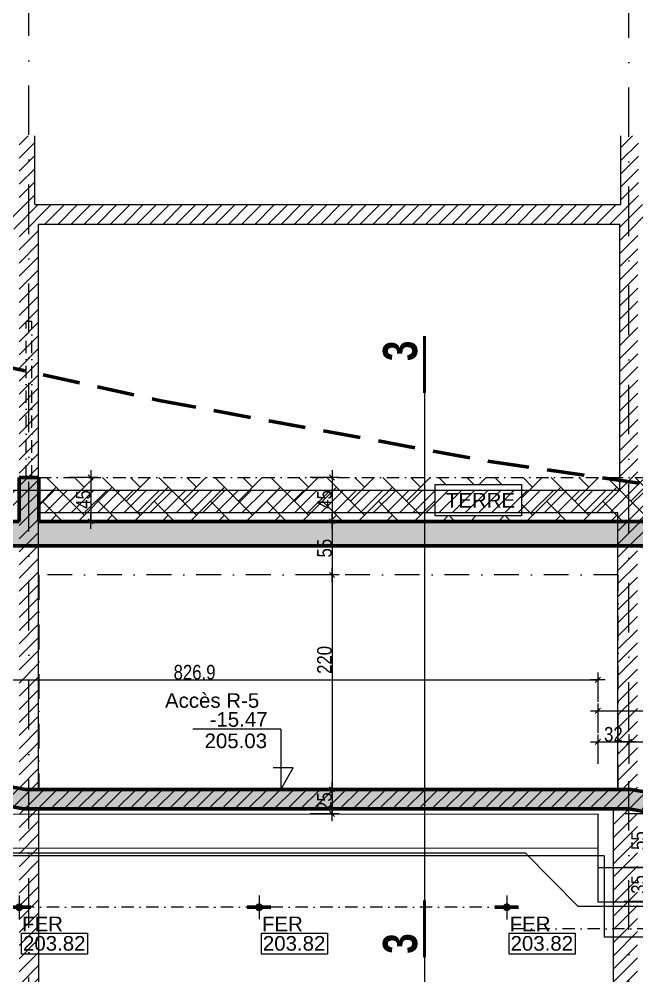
# Model space of a CAD drawing. Header units: millimetres. Extents: x -26249 to 60250, y -21218 to 23336.
# Drawn here: x 17420 to 18053, y 1381 to 2363 of the extents above; entities that cross this region are included whole.
import ezdxf
from ezdxf.enums import TextEntityAlignment as Align

# ---------------------------------------------------------------- set-up
doc = ezdxf.new("R2010")
doc.units = ezdxf.units.MM
doc.linetypes.add('CACHEX2', pattern=[19.05, 12.7, -6.35])
doc.linetypes.add('TIRETPTX2', pattern=[50.8, 25.4, -12.7, 0, -12.7])
for name, color, linetype in [('01-coupe soussol', 253, 'Continuous'), ('01_cote_gen', 4, 'Continuous'), ('01_linteaux', 2, 'Continuous'), ('01_poch_BN', 9, 'Continuous'), ('01_poch_murs', 253, 'Continuous'), ('01_texte', 230, 'Continuous'), ('AA_COTES', 2, 'Continuous')]:
    doc.layers.add(name, color=color, linetype=linetype)
doc.layers.add('01_murs_coup', color=5, linetype='Continuous', lineweight=60)
doc.styles.add('impact', font='impact.ttf')
doc.styles.add('MATTE_TXT', font='arial.ttf')
doc.styles.add('STYLE2', font='ARIALN.TTF')
doc.dimstyles.new('JB50', dxfattribs={"dimscale": 0.1, "dimtxt": 150, "dimasz": 15, "dimexe": 0.1, "dimexo": 0.1, "dimgap": 0.09, "dimtad": 1, "dimdec": 1, "dimdsep": 46, "dimtxsty": 'STYLE2', "dimblk1": 'BOND_G', "dimblk2": 'BOND_D', "dimsah": 1, "dimcen": 1.5, "dimdle": 0.01, "dimse1": 1, "dimse2": 1, "dimclrd": 4, "dimclre": 2, "dimclrt": 6, "dimazin": 2, "dimtfac": 2.333333, "dimtdec": 1, "dimtix": 1, "dimtmove": 2, "dimatfit": 3, "dimldrblk": 'BOND_G', "dimfxl": 1, "dimtolj": 1, "dimtzin": 0, "dimarcsym": 0})

# ---------------------------------------------------------------- blocks, each defined once
blk = doc.blocks.new('BOND_G')
at = {"layer": 'AA_COTES', "color": 0}
for p, q in [((0, -5), (0, 15)), ((5, 0), (-5, 0)), ((1.77, 1.77), (-1.77, -1.77))]:
    blk.add_line(p, q, dxfattribs=at)
blk = doc.blocks.new('BOND_D')
at = {"layer": 'AA_COTES', "color": 0}
for p, q in [((5, 0), (-5, 0)), ((-1.77, -1.77), (1.77, 1.77)), ((0, 5), (0, -15))]:
    blk.add_line(p, q, dxfattribs=at)
blk = doc.blocks.new('*D563')
at = {"layer": '01_cote_gen', "color": 4, "lineweight": -2, "transparency": 16777216}
blk.add_line((17431.15, 2527.68), (18043.45, 2527.68), dxfattribs=at)
at = {"layer": 'Defpoints', "color": 0, "transparency": 16777216}
for p in [(17429.65, 2527.68), (18044.95, 2527.68), (18044.95, 2130.32)]:
    blk.add_point(p, dxfattribs=at)
at = {"layer": '01_cote_gen', "color": 4, "lineweight": -2, "transparency": 16777216, "xscale": 1.5, "yscale": 1.5, "zscale": 1.5, "rotation": 180}
blk.add_blockref('BOND_G', (17429.65, 2527.68), dxfattribs=at)
at = {"layer": '01_cote_gen', "color": 4, "lineweight": -2, "transparency": 16777216, "xscale": 1.5, "yscale": 1.5, "zscale": 1.5}
blk.add_blockref('BOND_D', (18044.95, 2527.68), dxfattribs=at)
at = {"layer": '01_cote_gen', "color": 6, "transparency": 16777216, "insert": (17737.3, 2535.34), "char_height": 15, "attachment_point": 5, "style": 'STYLE2'}
blk.add_mtext('\\A1;615.3', dxfattribs=at)
blk = doc.blocks.new('*D1002')
at = {"layer": '01_cote_gen', "color": 4, "lineweight": -2, "transparency": 16777216}
blk.add_line((17187.55, 1684.63), (18011.45, 1684.63), dxfattribs=at)
at = {"layer": 'Defpoints', "color": 0, "transparency": 16777216}
for p in [(18012.95, 1684.63), (17186.05, 1506.47), (18012.95, 1471.84)]:
    blk.add_point(p, dxfattribs=at)
at = {"layer": '01_cote_gen', "color": 4, "lineweight": -2, "transparency": 16777216, "xscale": 1.5, "yscale": 1.5, "zscale": 1.5, "rotation": 180}
blk.add_blockref('BOND_G', (17186.05, 1684.63), dxfattribs=at)
at = {"layer": '01_cote_gen', "color": 4, "lineweight": -2, "transparency": 16777216, "xscale": 1.5, "yscale": 1.5, "zscale": 1.5}
blk.add_blockref('BOND_D', (18012.95, 1684.63), dxfattribs=at)
at = {"layer": '01_cote_gen', "color": 6, "transparency": 16777216, "insert": (17599.5, 1692.29), "char_height": 15, "attachment_point": 5, "style": 'STYLE2'}
blk.add_mtext('\\A1;826.9', dxfattribs=at)
blk = doc.blocks.new('*D1003')
at = {"layer": '01_cote_gen', "color": 4, "lineweight": -2, "transparency": 16777216}
blk.add_line((18014.45, 1652.81), (18311.45, 1652.81), dxfattribs=at)
at = {"layer": 'Defpoints', "color": 0, "transparency": 16777216}
for p in [(18012.95, 1662.13), (18312.95, 1652.81), (18312.95, 1492)]:
    blk.add_point(p, dxfattribs=at)
at = {"layer": '01_cote_gen', "color": 4, "lineweight": -2, "transparency": 16777216, "xscale": 1.5, "yscale": 1.5, "zscale": 1.5, "rotation": 180}
blk.add_blockref('BOND_G', (18012.95, 1652.81), dxfattribs=at)
at = {"layer": '01_cote_gen', "color": 4, "lineweight": -2, "transparency": 16777216, "xscale": 1.5, "yscale": 1.5, "zscale": 1.5}
blk.add_blockref('BOND_D', (18312.95, 1652.81), dxfattribs=at)
at = {"layer": '01_cote_gen', "color": 6, "transparency": 16777216, "insert": (18162.95, 1660.48), "char_height": 15, "attachment_point": 5, "style": 'STYLE2'}
blk.add_mtext('\\A1;300', dxfattribs=at)
blk = doc.blocks.new('*D1017')
at = {"layer": '01_cote_gen', "color": 4, "lineweight": -2, "transparency": 16777216}
blk.add_line((18014.45, 1620.9), (18043.45, 1620.9), dxfattribs=at)
at = {"layer": 'Defpoints', "color": 0, "transparency": 16777216}
for p in [(18012.95, 1630.31), (18044.95, 1620.9), (18044.95, 1617.33)]:
    blk.add_point(p, dxfattribs=at)
at = {"layer": '01_cote_gen', "color": 4, "lineweight": -2, "transparency": 16777216, "xscale": 1.5, "yscale": 1.5, "zscale": 1.5, "rotation": 180}
blk.add_blockref('BOND_G', (18012.95, 1620.9), dxfattribs=at)
at = {"layer": '01_cote_gen', "color": 4, "lineweight": -2, "transparency": 16777216, "xscale": 1.5, "yscale": 1.5, "zscale": 1.5}
blk.add_blockref('BOND_D', (18044.95, 1620.9), dxfattribs=at)
at = {"layer": '01_cote_gen', "color": 6, "transparency": 16777216, "insert": (18028.95, 1628.57), "char_height": 15, "attachment_point": 5, "style": 'STYLE2'}
blk.add_mtext('\\A1;32', dxfattribs=at)
blk = doc.blocks.new('*D1018')
at = {"layer": '01_cote_gen', "color": 4, "lineweight": -2, "transparency": 16777216}
blk.add_line((18046.45, 1620.9), (18191.45, 1620.9), dxfattribs=at)
at = {"layer": 'Defpoints', "color": 0, "transparency": 16777216}
for p in [(18192.95, 1620.9), (18044.95, 1618.19), (18192.95, 1608.73)]:
    blk.add_point(p, dxfattribs=at)
at = {"layer": '01_cote_gen', "color": 4, "lineweight": -2, "transparency": 16777216, "xscale": 1.5, "yscale": 1.5, "zscale": 1.5, "rotation": 180}
blk.add_blockref('BOND_G', (18044.95, 1620.9), dxfattribs=at)
at = {"layer": '01_cote_gen', "color": 4, "lineweight": -2, "transparency": 16777216, "xscale": 1.5, "yscale": 1.5, "zscale": 1.5}
blk.add_blockref('BOND_D', (18192.95, 1620.9), dxfattribs=at)
at = {"layer": '01_cote_gen', "color": 6, "transparency": 16777216, "insert": (18118.95, 1628.57), "char_height": 15, "attachment_point": 5, "style": 'STYLE2'}
blk.add_mtext('\\A1;148', dxfattribs=at)
blk = doc.blocks.new('*D1045')
at = {"layer": '01_cote_gen', "color": 4, "lineweight": -2, "transparency": 16777216}
blk.add_line((18062.49, 1545.6), (18062.49, 1493.6), dxfattribs=at)
at = {"layer": 'Defpoints', "color": 0, "transparency": 16777216}
for p in [(18012.95, 1547.1), (18012.97, 1492.1), (18062.49, 1492.1)]:
    blk.add_point(p, dxfattribs=at)
at = {"layer": '01_cote_gen', "color": 4, "lineweight": -2, "transparency": 16777216, "xscale": 1.5, "yscale": 1.5, "zscale": 1.5}
for name, p, rotation in [('BOND_G', (18062.49, 1547.1), 90), ('BOND_D', (18062.49, 1492.1), 270)]:
    blk.add_blockref(name, p, dxfattribs=dict(at, rotation=rotation))
at = {"layer": '01_cote_gen', "color": 6, "transparency": 16777216, "insert": (18054.85, 1519.6), "char_height": 15, "attachment_point": 5, "rotation": 90, "style": 'STYLE2'}
blk.add_mtext('\\A1;55', dxfattribs=at)
blk = doc.blocks.new('*D1046')
at = {"layer": '01_cote_gen', "color": 4, "lineweight": -2, "transparency": 16777216}
blk.add_line((18062.49, 1490.6), (18062.49, 1458.6), dxfattribs=at)
at = {"layer": 'Defpoints', "color": 0, "transparency": 16777216}
for p in [(18048.67, 1492.1), (18052.92, 1457.1), (18062.49, 1457.1)]:
    blk.add_point(p, dxfattribs=at)
at = {"layer": '01_cote_gen', "color": 4, "lineweight": -2, "transparency": 16777216, "xscale": 1.5, "yscale": 1.5, "zscale": 1.5}
for name, p, rotation in [('BOND_G', (18062.49, 1492.1), 90), ('BOND_D', (18062.49, 1457.1), 270)]:
    blk.add_blockref(name, p, dxfattribs=dict(at, rotation=rotation))
at = {"layer": '01_cote_gen', "color": 6, "transparency": 16777216, "insert": (18054.82, 1474.6), "char_height": 15, "attachment_point": 5, "rotation": 90, "style": 'STYLE2'}
blk.add_mtext('\\A1;35', dxfattribs=at)
blk = doc.blocks.new('*D1063')
at = {"layer": '01_cote_gen', "color": 4, "lineweight": -2, "transparency": 16777216}
blk.add_line((17740.42, 1570.67), (17740.42, 1548.52), dxfattribs=at)
at = {"layer": 'Defpoints', "color": 0, "transparency": 16777216}
for p in [(17830.83, 1572.17), (17740.42, 1547.02), (17830.84, 1547.02)]:
    blk.add_point(p, dxfattribs=at)
at = {"layer": '01_cote_gen', "color": 4, "lineweight": -2, "transparency": 16777216, "xscale": 1.5, "yscale": 1.5, "zscale": 1.5}
for name, p, rotation in [('BOND_G', (17740.42, 1572.17), 90), ('BOND_D', (17740.42, 1547.02), 270)]:
    blk.add_blockref(name, p, dxfattribs=dict(at, rotation=rotation))
at = {"layer": '01_cote_gen', "color": 6, "transparency": 16777216, "insert": (17732.76, 1559.59), "char_height": 15, "attachment_point": 5, "rotation": 90, "style": 'STYLE2'}
blk.add_mtext('\\A1;25', dxfattribs=at)
blk = doc.blocks.new('*D1139')
at = {"layer": '01_cote_gen', "color": 4, "lineweight": -2, "transparency": 16777216}
blk.add_line((17493.02, 1890.67), (17493.02, 1848.67), dxfattribs=at)
at = {"layer": 'Defpoints', "color": 0, "transparency": 16777216}
for p in [(17439.65, 1892.17), (17455.54, 1847.17), (17493.02, 1847.17)]:
    blk.add_point(p, dxfattribs=at)
at = {"layer": '01_cote_gen', "color": 4, "lineweight": -2, "transparency": 16777216, "xscale": 1.5, "yscale": 1.5, "zscale": 1.5}
for name, p, rotation in [('BOND_G', (17493.02, 1892.17), 90), ('BOND_D', (17493.02, 1847.17), 270)]:
    blk.add_blockref(name, p, dxfattribs=dict(at, rotation=rotation))
at = {"layer": '01_cote_gen', "color": 6, "transparency": 16777216, "insert": (17485.39, 1869.67), "char_height": 15, "attachment_point": 5, "rotation": 90, "style": 'STYLE2'}
blk.add_mtext('\\A1;45', dxfattribs=at)
blk = doc.blocks.new('*D1188')
at = {"layer": '01_cote_gen', "color": 4, "lineweight": -2, "transparency": 16777216}
blk.add_line((17740.42, 1790.67), (17740.42, 1573.67), dxfattribs=at)
at = {"layer": 'Defpoints', "color": 0, "transparency": 16777216}
for p in [(17747.23, 1792.17), (17740.42, 1572.17), (17747.23, 1572.17)]:
    blk.add_point(p, dxfattribs=at)
at = {"layer": '01_cote_gen', "color": 4, "lineweight": -2, "transparency": 16777216, "xscale": 1.5, "yscale": 1.5, "zscale": 1.5}
for name, p, rotation in [('BOND_G', (17740.42, 1792.17), 90), ('BOND_D', (17740.42, 1572.17), 270)]:
    blk.add_blockref(name, p, dxfattribs=dict(at, rotation=rotation))
at = {"layer": '01_cote_gen', "color": 6, "transparency": 16777216, "insert": (17732.76, 1704.97), "char_height": 15, "attachment_point": 5, "rotation": 90, "style": 'STYLE2'}
blk.add_mtext('\\A1;220', dxfattribs=at)
blk = doc.blocks.new('*D1189')
at = {"layer": '01_cote_gen', "color": 4, "lineweight": -2, "transparency": 16777216}
blk.add_line((17740.42, 1845.67), (17740.42, 1793.67), dxfattribs=at)
at = {"layer": 'Defpoints', "color": 0, "transparency": 16777216}
for p in [(17748.31, 1847.17), (17740.42, 1792.17), (17748.31, 1792.17)]:
    blk.add_point(p, dxfattribs=at)
at = {"layer": '01_cote_gen', "color": 4, "lineweight": -2, "transparency": 16777216, "xscale": 1.5, "yscale": 1.5, "zscale": 1.5}
for name, p, rotation in [('BOND_G', (17740.42, 1847.17), 90), ('BOND_D', (17740.42, 1792.17), 270)]:
    blk.add_blockref(name, p, dxfattribs=dict(at, rotation=rotation))
at = {"layer": '01_cote_gen', "color": 6, "transparency": 16777216, "insert": (17732.79, 1819.67), "char_height": 15, "attachment_point": 5, "rotation": 90, "style": 'STYLE2'}
blk.add_mtext('\\A1;55', dxfattribs=at)
blk = doc.blocks.new('*D1270')
at = {"layer": '01_cote_gen', "color": 4, "lineweight": -2, "transparency": 16777216}
blk.add_line((17740.42, 1890.67), (17740.42, 1848.67), dxfattribs=at)
at = {"layer": 'Defpoints', "color": 0, "transparency": 16777216}
for p in [(17719.54, 1892.17), (17732.92, 1847.17), (17740.42, 1847.17)]:
    blk.add_point(p, dxfattribs=at)
at = {"layer": '01_cote_gen', "color": 4, "lineweight": -2, "transparency": 16777216, "xscale": 1.5, "yscale": 1.5, "zscale": 1.5}
for name, p, rotation in [('BOND_G', (17740.42, 1892.17), 90), ('BOND_D', (17740.42, 1847.17), 270)]:
    blk.add_blockref(name, p, dxfattribs=dict(at, rotation=rotation))
at = {"layer": '01_cote_gen', "color": 6, "transparency": 16777216, "insert": (17732.79, 1869.67), "char_height": 15, "attachment_point": 5, "rotation": 90, "style": 'STYLE2'}
blk.add_mtext('\\A1;45', dxfattribs=at)

msp = doc.modelspace()

# ---------------------------------------------------------------- hatches: boundary and pattern name
at = {"layer": '01-coupe soussol'}
h = msp.add_hatch(dxfattribs=at)
h.set_pattern_fill('ANSI31', color=256, scale=3)
h.set_pattern_definition([(45, (-13484.1425, 5706.199), (-6.735192, 6.735192), [])])
h.paths.add_polyline_path([(14178.055, 1572.168), (13828.381, 1572.168), (13828.381, 1559.168), (14178.055, 1559.168)])
h.paths.add_polyline_path([(14604.055, 1572.168), (14196.055, 1572.168), (14196.055, 1559.168), (14604.055, 1559.168)])
h.paths.add_polyline_path([(14221.184, 1539.168), (14151.184, 1539.168), (14151.184, 1504.168), (14221.184, 1504.168)])
h.paths.add_polyline_path([(14579.184, 1539.168), (14221.184, 1539.168), (14221.184, 1504.168), (14579.184, 1504.168)])
h.paths.add_polyline_path([(15166.978, 1539.168), (14649.184, 1539.168), (14649.184, 1504.168), (15166.978, 1504.168)])
h.paths.add_polyline_path([(15180.978, 1572.168), (14624.055, 1572.168), (14624.055, 1559.168), (15180.978, 1559.168)])
h.paths.add_polyline_path([(15779.845, 1572.168), (15222.978, 1572.168), (15222.978, 1559.168), (15779.845, 1559.168)], flags=17)
h.paths.add_polyline_path([(15754.974, 1539.168), (15236.978, 1539.168), (15236.978, 1504.168), (15754.974, 1504.168)], flags=17)
h.paths.add_polyline_path([(15824.974, 1539.168), (15754.974, 1539.168), (15754.974, 1504.168), (15824.974, 1504.168)], flags=17)
h.paths.add_polyline_path([(16059.574, 1539.168), (15824.974, 1539.168), (15824.974, 1504.168), (16059.574, 1504.168)], flags=17)
h.paths.add_polyline_path([(16059.574, 1572.168), (15799.845, 1572.168), (15799.845, 1559.168), (16059.574, 1559.168)], flags=17)
h.paths.add_polyline_path([(18803.574, 2172.168), (18803.574, 2242.819), (18787.574, 2242.819), (18787.574, 2172.168), (18054.574, 2172.168), (18054.574, 2242.819), (18036.574, 2242.819), (18036.574, 2172.168), (17435.574, 2172.168), (17435.574, 2242.819), (17419.574, 2242.819), (17419.574, 2167.168), (17111.574, 2167.168), (17111.574, 2197.168), (17091.574, 2197.168), (17091.574, 2167.168), (16623.574, 2167.168), (16623.574, 2242.819), (16605.574, 2242.819), (16605.574, 2179.168), (15799.978, 2179.168), (15799.978, 2242.819), (15779.978, 2242.819), (15779.978, 2179.168), (15218.978, 2179.168), (15218.978, 2242.819), (15202.978, 2242.819), (15202.978, 2179.168), (15202.978, 1879.168), (15202.978, 1539.168), (15222.978, 1539.168), (15222.978, 1856.168), (15779.845, 1856.168), (15779.845, 1539.168), (15799.845, 1539.168), (15799.845, 1856.168), (16059.574, 1856.168), (16059.574, 1239.168), (16079.574, 1239.168), (16079.574, 1552.168), (16605.574, 1552.168), (16605.574, 1272.168), (16625.574, 1272.168), (16625.574, 1552.168), (17139.574, 1552.168), (17139.574, 1272.168), (17159.574, 1272.168), (17159.574, 1552.168), (17419.575, 1552.168), (17419.575, 1272.168), (17439.575, 1272.168), (17439.575, 1552.168), (18028.584, 1552.168), (18028.584, 1239.168), (18053.584, 1239.168), (18053.584, 1552.168), (18783.574, 1552.168), (18783.574, 1239.168), (18803.574, 1239.168), (18803.574, 1552.168), (18803.574, 1572.168)])
h.paths.add_polyline_path([(15799.574, 1879.168), (15799.574, 2156.168), (16059.574, 2156.168), (16059.574, 1879.168)], flags=16)
h.paths.add_polyline_path([(15779.574, 1879.168), (15222.978, 1879.168), (15222.978, 2156.168), (15779.574, 2156.168)], flags=16)
h.paths.add_polyline_path([(16079.574, 1856.168), (16605.574, 1856.168), (16605.574, 1572.168), (16079.574, 1572.168)], flags=16)
h.paths.add_polyline_path([(16079.574, 1879.168), (16079.574, 2156.168), (16605.574, 2156.168), (16605.574, 1879.168)], flags=16)
h.paths.add_polyline_path([(16625.574, 1856.168), (17139.574, 1856.168), (17139.574, 1572.168), (16625.574, 1572.168)], flags=16)
h.paths.add_polyline_path([(16625.574, 1879.168), (16625.574, 2147.168), (17139.574, 2147.168), (17139.574, 1879.168)], flags=16)
h.paths.add_polyline_path([(17159.574, 1856.168), (17419.575, 1856.168), (17419.575, 1572.168), (17159.574, 1572.168)], flags=16)
h.paths.add_polyline_path([(17159.574, 1879.168), (17159.574, 2147.168), (17419.574, 2147.168), (17419.574, 1879.168), (17439.574, 1879.168), (17439.574, 2152.168), (18035.574, 2152.168), (18035.574, 1879.168)], flags=16)
h.paths.add_polyline_path([(17439.575, 1856.168), (18033.584, 1856.168), (18033.584, 1572.168), (17439.575, 1572.168)], flags=16)
h.paths.add_polyline_path([(18053.584, 1820.168), (18095.886, 1820.168), (18095.886, 1840.168), (18613.574, 1840.168), (18613.574, 1572.168), (18053.584, 1572.168)], flags=16)
h.paths.add_polyline_path([(18053.886, 1890.168), (18053.886, 2152.168), (18182.574, 2152.168), (18182.574, 1890.168)], flags=16)
h.paths.add_polyline_path([(18202.574, 1890.168), (18202.574, 2152.168), (18427.575, 2152.168), (18427.575, 1890.168)], flags=16)
h.paths.add_polyline_path([(18447.575, 1890.168), (18447.575, 2152.168), (18787.574, 2152.168), (18787.574, 1890.168)], flags=16)
h.paths.add_polyline_path([(18633.574, 1840.168), (18783.574, 1840.168), (18783.574, 1572.168), (18633.574, 1572.168)], flags=16)
at = {"layer": '01_poch_murs'}
h = msp.add_hatch(color=256, dxfattribs=at)
h.dxf.hatch_style = 1
h.paths.add_polyline_path([(16325.086, 2244.527), (16305.086, 2248.943), (16305.086, 2232.167), (15792.367, 2232.167), (15792.367, 2332.167), (15772.367, 2332.167), (15772.367, 2232.167), (15218.94, 2232.167), (15218.94, 2347.167), (15202.94, 2349.167), (15202.94, 2202.167), (16305.086, 2202.167), (16305.086, 2074.167), (16603.651, 2074.167), (16603.651, 1936.168), (17236.178, 1936.168), (17236.178, 1822.168), (18502.219, 1822.168), (18328.49, 1847.168), (17439.651, 1847.168), (17439.651, 1892.168), (17419.651, 1892.168), (17419.651, 1847.168), (17256.178, 1847.168), (17256.178, 2025.168), (17236.178, 2025.168), (17236.178, 1961.168), (16623.651, 1961.168), (16623.651, 2159.167), (16603.651, 2159.167), (16603.651, 2099.167), (16325.086, 2099.167)])
h.paths.add_polyline_path([(16325.086, 2332.167), (16305.086, 2332.167), (16305.086, 2248.943), (16325.086, 2244.527)], flags=17)
h.paths.add_polyline_path([(18803.65, 1892.168), (18787.651, 1892.168), (18787.651, 1847.168), (18328.49, 1847.168), (18502.219, 1822.168), (18787.651, 1822.168), (18787.651, 1781.094), (18803.65, 1778.791)])
h.paths.add_polyline_path([(18803.65, 1778.791), (18787.651, 1781.094), (18787.651, 1674.206), (18803.65, 1674.206)])
h.paths.add_polyline_path([(18046.95, 1572.168), (17425.991, 1572.168), (15719.991, 1879.168), (15202.94, 1879.168), (15202.94, 1859.168), (15718.206, 1859.168), (17424.206, 1552.168), (18045.165, 1552.168), (18803.65, 1415.644), (18803.65, 1435.965)])
h = msp.add_hatch(dxfattribs=at)
h.set_pattern_fill('AR-HBONE', color=256, scale=0.2)
h.paths.add_polyline_path([(18787.651, 1892.168), (18192.651, 1892.168), (18192.651, 1866.716), (18328.49, 1847.168), (18787.651, 1847.168)])
h.paths.add_polyline_path([(18192.651, 1866.716), (18044.951, 1887.97), (18044.951, 1847.168), (18192.651, 1847.168)])
h.paths.add_polyline_path([(18192.651, 1892.168), (18044.951, 1892.168), (18044.951, 1887.97), (18192.651, 1866.716)])
h.paths.add_polyline_path([(18044.951, 1887.97), (18015.779, 1892.168), (17439.651, 1892.168), (17439.651, 1847.168), (18044.951, 1847.168)])
h.paths.add_polyline_path([(17934.703, 1852.696), (17846.113, 1852.696), (17846.113, 1884.989), (17934.703, 1884.989)], flags=16)
h.paths.add_polyline_path([(18654.595, 1845.085), (18721.543, 1845.085), (18721.543, 1867.677), (18654.595, 1867.677)], flags=9)
h.paths.add_polyline_path([(17500.919, 1856.623), (17500.919, 1883.236), (17469.691, 1883.236), (17469.691, 1856.623)], flags=24)
h.paths.add_polyline_path([(17853.408, 1857.638), (17931.928, 1857.638), (17931.928, 1880.138), (17853.408, 1880.138)], flags=8)

# ---------------------------------------------------------------- linework, layer by layer
at = {"color": 5, "elevation": 517158665.099, "flags": 128}
for points in [[(18019.477, 1503.968), (17233.702, 1503.968)], [(18019.477, 1503.968), (18019.477, 1420.568)], [(18540.854, 1420.568), (18019.477, 1420.568)]]:
    msp.add_lwpolyline(points, dxfattribs=at)
at = {"layer": '01-coupe soussol', "lineweight": 5}
for p, q in [((17435.574, 2172.168), (17435.574, 2242.819)), ((18036.574, 2172.168), (18036.574, 2242.819)), ((17435.574, 2172.168), (18036.574, 2172.168)), ((17439.574, 1879.168), (17439.574, 2152.168)), ((17439.574, 2152.168), (18035.574, 2152.168)), ((18035.574, 1879.168), (18035.574, 2152.168)), ((17159.574, 1879.168), (18035.886, 1879.168)), ((17439.575, 1856.168), (18033.584, 1856.168)), ((17439.575, 1572.168), (17439.575, 1856.168)), ((18033.584, 1572.168), (18033.584, 1856.168)), ((17439.575, 1572.168), (18033.584, 1572.168)), ((17439.575, 1552.168), (18028.584, 1552.168)), ((17439.575, 1552.168), (17439.575, 1239.168)), ((18028.584, 1552.168), (18028.584, 1239.168))]:
    msp.add_line(p, q, dxfattribs=at)
at = {"layer": '01_cote_gen'}
msp.add_line((17835.299, 1978.757), (17835.299, 1347.09), dxfattribs=at)
at = {"layer": '01_cote_gen', "color": 2, "const_width": 4}
for points in [[(17417.651, 1451.168, 1), (17421.651, 1451.168, 1)], [(17663.651, 1451.168, 1), (17667.651, 1451.168, 1)], [(17917.651, 1451.168, 1), (17921.651, 1451.168, 1)]]:
    msp.add_lwpolyline(points, format="xyb", close=True, dxfattribs=at)
at = {"layer": '01_linteaux', "linetype": 'TIRETPTX2', "ltscale": 2}
for p, q in [((17429.651, 6.331), (17429.651, 2533.912)), ((18044.951, 4.299), (18044.951, 2533.912))]:
    msp.add_line(p, q, dxfattribs=at)
at = {"layer": '01_linteaux', "linetype": 'TIRETPTX2', "ltscale": 0.5}
for p, q in [((17432.651, 2052.168), (17426.651, 2052.168)), ((17426.651, 1892.168), (17426.651, 2052.168)), ((17432.651, 1892.168), (17432.651, 2052.168)), ((17439.651, 1892.168), (18787.651, 1892.168))]:
    msp.add_line(p, q, dxfattribs=at)
at = {"layer": '01_linteaux', "linetype": 'TIRETPTX2'}
for p, q in [((18033.861, 1792.168), (17439.651, 1792.168)), ((17439.651, 1792.168), (17439.651, 1572.168)), ((18033.861, 1572.168), (18033.861, 1792.168))]:
    msp.add_line(p, q, dxfattribs=at)
at = {"layer": '01_linteaux'}
for p, q in [((17186.055, 1546.731), (18012.95, 1547.101)), ((18012.95, 1547.101), (18012.95, 1491.866)), ((17186.055, 1511.731), (18012.95, 1512.101)), ((17938.883, 1506.848), (17166.055, 1506.731)), ((17938.883, 1506.848), (17992.95, 1451.866)), ((18012.95, 1491.866), (18312.95, 1492)), ((18012.95, 1491.866), (18012.95, 1456.866)), ((18012.95, 1456.866), (18312.95, 1457)), ((18238.961, 1451.903), (17992.95, 1451.866))]:
    msp.add_line(p, q, dxfattribs=at)
at = {"layer": '01_linteaux', "color": 2, "linetype": 'TIRETPTX2', "ltscale": 2}
for points in [[(17419.651, 1463.262), (17419.651, 1439.075)], [(17665.651, 1463.262), (17665.651, 1439.075)], [(17919.651, 1463.262), (17919.651, 1439.075)]]:
    msp.add_lwpolyline(points, dxfattribs=at)
at = {"layer": '01_murs_coup'}
for p, q in [((17419.651, 1892.168), (17419.651, 1847.168)), ((17419.651, 1892.168), (17419.651, 1847.168)), ((17439.651, 1892.168), (17419.651, 1892.168)), ((17439.651, 1892.168), (17439.651, 1847.168)), ((17425.991, 1572.168), (15719.991, 1879.168)), ((17424.206, 1552.168), (15718.206, 1859.168)), ((17419.651, 1847.168), (17256.178, 1847.168)), ((18787.651, 1847.168), (17439.651, 1847.168)), ((18787.651, 1822.168), (17236.178, 1822.168)), ((18046.95, 1572.168), (17425.991, 1572.168)), ((18803.65, 1435.965), (18046.95, 1572.168)), ((18045.165, 1552.168), (17424.206, 1552.168)), ((18803.65, 1415.644), (18045.165, 1552.168))]:
    msp.add_line(p, q, dxfattribs=at)
at = {"layer": '01_murs_coup', "color": 2}
for p, q in [((17407.557, 1451.168), (17431.744, 1451.168)), ((17653.557, 1451.168), (17677.744, 1451.168)), ((17907.557, 1451.168), (17931.744, 1451.168))]:
    msp.add_line(p, q, dxfattribs=at)
at = {"layer": '01_murs_coup', "linetype": 'CACHEX2', "ltscale": 3}
msp.add_lwpolyline([(13488.026, 2849.444), (13898.276, 2756.168), (15673.022, 2388.168), (16272.362, 2256.168), (17563.166, 1971.168), (17904.593, 1908.168), (19739.166, 1644.168), (20425.516, 1537.168), (21080.455, 1438.298)], dxfattribs=at)
at = {"layer": '01_poch_BN', "color": 5, "linetype": 'TIRETPTX2', "ltscale": 0.5}
for p, q in [((17919.651, 1451.168), (17159.651, 1451.168)), ((17919.651, 1451.168), (17919.651, 1429.168)), ((18167.951, 1429.168), (17919.651, 1429.168))]:
    msp.add_line(p, q, dxfattribs=at)
at = {"layer": '01_texte'}
for p, q in [((17687.847, 1633.807), (17597.696, 1633.807)), ((17687.847, 1633.807), (17687.855, 1572.168)), ((17700.672, 1594.225), (17679.926, 1594.225)), ((17687.855, 1572.168), (17700.672, 1594.225))]:
    msp.add_line(p, q, dxfattribs=at)
at = {"layer": '01_texte', "const_width": 3}
for points in [[(17835.299, 2037.257), (17835.299, 1978.757)], [(17835.299, 1458.322), (17835.299, 1399.821)]]:
    msp.add_lwpolyline(points, dxfattribs=at)
at = {"layer": '01_texte'}
for points in [[(17846.113, 1884.989), (17934.703, 1884.989), (17934.703, 1852.696), (17846.113, 1852.696)], [(17422.095, 1424.689), (17489.872, 1424.689), (17489.872, 1403.085), (17422.095, 1403.085)], [(17668.095, 1424.689), (17735.872, 1424.689), (17735.872, 1403.085), (17668.095, 1403.085)], [(17922.095, 1424.689), (17989.872, 1424.689), (17989.872, 1403.085), (17922.095, 1403.085)]]:
    msp.add_lwpolyline(points, close=True, dxfattribs=at)

# ---------------------------------------------------------------- texts
at = {"layer": '01_texte', "style": 'impact'}
for p in [(17838.152, 2022.177), (17838.152, 1413.962)]:
    msp.add_text('3', height=35, rotation=90, dxfattribs=at).set_placement(p, align=Align.BOTTOM_CENTER)
at = {"layer": '01_texte', "style": 'MATTE_TXT'}
for s, p in [('TERRE', (17857.158, 1861.388)), ('Accès R-5', (17569.162, 1655.883)), ('-15.47', (17614.914, 1636.441)), ('205.03', (17609.729, 1614.455)), ('FER', (17422.575, 1426.651)), ('FER', (17668.575, 1426.651)), ('FER', (17922.575, 1426.651)), ('203.82', (17423.534, 1406.662)), ('203.82', (17669.534, 1406.662)), ('203.82', (17923.534, 1406.662))]:
    msp.add_text(s, height=15, dxfattribs=at).set_placement(p)

# ---------------------------------------------------------------- dimensions: what is measured, and where the dimension line sits
at = {"layer": '01_cote_gen'}
for base, p1, p2, picture, middle in [((18044.951, 2527.677), (17429.651, 2527.677), (18044.951, 2130.319), '*D563', (17737.301, 2535.344)), ((18012.95, 1684.625), (17186.055, 1506.475), (18012.95, 1471.845), '*D1002', (17599.502, 1692.293)), ((18312.95, 1652.815), (18012.95, 1662.125), (18312.95, 1492), '*D1003', (18162.95, 1660.482)), ((18044.951, 1620.903), (18012.95, 1630.315), (18044.951, 1617.328), '*D1017', (18028.95, 1628.571)), ((18192.951, 1620.903), (18044.951, 1618.189), (18192.951, 1608.727), '*D1018', (18118.951, 1628.571))]:
    dim = msp.add_linear_dim(base=base, p1=p1, p2=p2, dimstyle='JB50', dxfattribs=at)
    dim.commit()
    dim.dimension.update_dxf_attribs({"geometry": picture, "text_midpoint": middle})
for base, p1, p2, picture, middle in [((17493.024, 1847.168), (17439.651, 1892.168), (17455.542, 1847.168), '*D1139', (17485.387, 1869.668)), ((17740.424, 1847.168), (17719.542, 1892.168), (17732.924, 1847.168), '*D1270', (17732.787, 1869.668)), ((17740.424, 1792.168), (17748.308, 1847.168), (17748.308, 1792.168), '*D1189', (17732.787, 1819.668)), ((18062.486, 1492.101), (18012.95, 1547.101), (18012.975, 1492.101), '*D1045', (18054.849, 1519.601)), ((18062.486, 1457.101), (18048.671, 1492.101), (18052.922, 1457.101), '*D1046', (18054.818, 1474.601))]:
    dim = msp.add_linear_dim(base=base, p1=p1, p2=p2, angle=90, dimstyle='JB50', dxfattribs=at)
    dim.commit()
    dim.dimension.update_dxf_attribs({"geometry": picture, "text_midpoint": middle})
dim = msp.add_linear_dim(base=(17740.424, 1572.168), p1=(17747.227, 1792.168), p2=(17747.227, 1572.168), angle=90, dimstyle='JB50', dxfattribs=at)
dim.commit()
dim.dimension.update_dxf_attribs({"geometry": '*D1188', "text_midpoint": (17732.756, 1704.973), "dimtype": 160})
dim = msp.add_linear_dim(base=(17740.424, 1547.02), p1=(17830.828, 1572.168), p2=(17830.839, 1547.02), angle=90, text='25', dimstyle='JB50', dxfattribs=at)
dim.commit()
dim.dimension.update_dxf_attribs({"geometry": '*D1063', "text_midpoint": (17732.756, 1559.594)})

doc.saveas('drawing.dxf')
